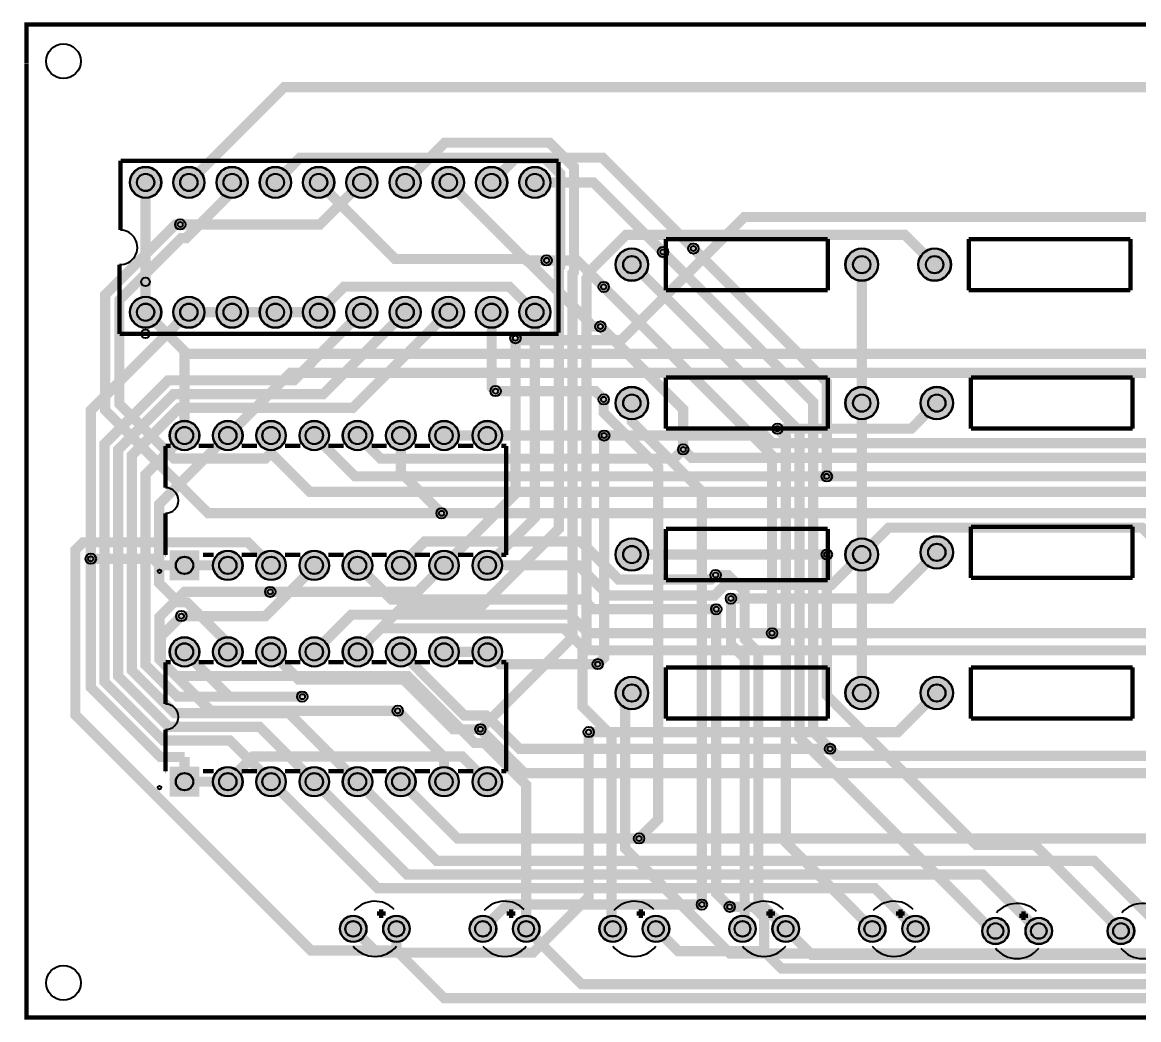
# Model space of a CAD drawing. Header units: millimetres. Extents: x 1.7 to 101, y -0.6 to 57.9.
# Drawn here: x 1.7 to 67.2, y -0.6 to 57.9 of the extents above; entities that cross this region are included whole.
import ezdxf

# ---------------------------------------------------------------- set-up
doc = ezdxf.new("R2010")
doc.units = ezdxf.units.MM
for name, color, linetype, true_color in [('BoardOutLine', 7, 'Continuous', 0xff00ff), ('BottomLayer', 7, 'Continuous', 0x0000ff), ('BottomSolderMaskLayer', 7, 'Continuous', 0xaa00ff), ('Document', 7, 'Continuous', 0xffffff), ('Hole', 7, 'Continuous', 0x222222), ('Multi-Layer', 7, 'Continuous', 0xc0c0c0), ('TopLayer', 7, 'Continuous', 0xff0000), ('TopSilkLayer', 7, 'Continuous', 0xffcc00), ('TopSolderMaskLayer', 7, 'Continuous', 0x800080)]:
    doc.layers.add(name, color=color, linetype=linetype, true_color=true_color)

msp = doc.modelspace()

# ---------------------------------------------------------------- hatches: boundary and pattern name
at = {"layer": 'BottomSolderMaskLayer'}
for points in [[(7.965, 48.514, 1), (9.815, 48.514, 1)], [(10.505, 48.514, 1), (12.355, 48.514, 1)], [(13.045, 48.514, 1), (14.895, 48.514, 1)], [(15.585, 48.514, 1), (17.435, 48.514, 1)], [(18.125, 48.514, 1), (19.975, 48.514, 1)], [(20.665, 48.514, 1), (22.515, 48.514, 1)], [(23.205, 48.514, 1), (25.055, 48.514, 1)], [(25.745, 48.514, 1), (27.595, 48.514, 1)], [(28.285, 48.514, 1), (30.135, 48.514, 1)], [(30.825, 48.514, 1), (32.675, 48.514, 1)], [(36.481, 43.688, 1), (38.411, 43.688, 1)], [(49.981, 43.688, 1), (51.911, 43.688, 1)], [(54.261, 43.688, 1), (56.191, 43.688, 1)], [(7.965, 40.894, 1), (9.815, 40.894, 1)], [(10.505, 40.894, 1), (12.355, 40.894, 1)], [(13.045, 40.894, 1), (14.895, 40.894, 1)], [(15.585, 40.894, 1), (17.435, 40.894, 1)], [(18.125, 40.894, 1), (19.975, 40.894, 1)], [(20.665, 40.894, 1), (22.515, 40.894, 1)], [(23.205, 40.894, 1), (25.055, 40.894, 1)], [(25.745, 40.894, 1), (27.595, 40.894, 1)], [(28.285, 40.894, 1), (30.135, 40.894, 1)], [(30.825, 40.894, 1), (32.675, 40.894, 1)], [(36.481, 35.56, 1), (38.411, 35.56, 1)], [(49.981, 35.56, 1), (51.911, 35.56, 1)], [(54.388, 35.56, 1), (56.318, 35.56, 1)], [(10.301, 33.655, 1), (12.051, 33.655, 1)], [(12.841, 33.655, 1), (14.591, 33.655, 1)], [(15.381, 33.655, 1), (17.131, 33.655, 1)], [(17.921, 33.655, 1), (19.671, 33.655, 1)], [(20.461, 33.655, 1), (22.211, 33.655, 1)], [(23.001, 33.655, 1), (24.751, 33.655, 1)], [(25.541, 33.655, 1), (27.291, 33.655, 1)], [(28.081, 33.655, 1), (29.831, 33.655, 1)], [(36.481, 26.67, 1), (38.411, 26.67, 1)], [(49.981, 26.67, 1), (51.911, 26.67, 1)], [(54.388, 26.797, 1), (56.318, 26.797, 1)], [(10.301, 25.16), (10.301, 26.91), (12.051, 26.91), (12.051, 25.16)], [(12.841, 26.035, 1), (14.591, 26.035, 1)], [(15.381, 26.035, 1), (17.131, 26.035, 1)], [(17.921, 26.035, 1), (19.671, 26.035, 1)], [(20.461, 26.035, 1), (22.211, 26.035, 1)], [(23.001, 26.035, 1), (24.751, 26.035, 1)], [(25.541, 26.035, 1), (27.291, 26.035, 1)], [(28.081, 26.035, 1), (29.831, 26.035, 1)], [(10.301, 20.955, 1), (12.051, 20.955, 1)], [(12.841, 20.955, 1), (14.591, 20.955, 1)], [(15.381, 20.955, 1), (17.131, 20.955, 1)], [(17.921, 20.955, 1), (19.671, 20.955, 1)], [(20.461, 20.955, 1), (22.211, 20.955, 1)], [(23.001, 20.955, 1), (24.751, 20.955, 1)], [(25.541, 20.955, 1), (27.291, 20.955, 1)], [(28.081, 20.955, 1), (29.831, 20.955, 1)], [(36.481, 18.542, 1), (38.411, 18.542, 1)], [(49.981, 18.542, 1), (51.911, 18.542, 1)], [(54.388, 18.542, 1), (56.318, 18.542, 1)], [(10.301, 12.46), (10.301, 14.21), (12.051, 14.21), (12.051, 12.46)], [(12.841, 13.335, 1), (14.591, 13.335, 1)], [(15.381, 13.335, 1), (17.131, 13.335, 1)], [(17.921, 13.335, 1), (19.671, 13.335, 1)], [(20.461, 13.335, 1), (22.211, 13.335, 1)], [(23.001, 13.335, 1), (24.751, 13.335, 1)], [(25.541, 13.335, 1), (27.291, 13.335, 1)], [(28.081, 13.335, 1), (29.831, 13.335, 1)], [(20.295, 4.699, 1), (21.869, 4.699, 1)], [(22.835, 4.699, 1), (24.409, 4.699, 1)], [(27.915, 4.699, 1), (29.489, 4.699, 1)], [(30.455, 4.699, 1), (32.029, 4.699, 1)], [(35.535, 4.699, 1), (37.109, 4.699, 1)], [(38.075, 4.699, 1), (39.649, 4.699, 1)], [(43.155, 4.699, 1), (44.729, 4.699, 1)], [(45.695, 4.699, 1), (47.269, 4.699, 1)], [(50.775, 4.699, 1), (52.349, 4.699, 1)], [(53.315, 4.699, 1), (54.889, 4.699, 1)], [(58.014, 4.572, 1), (59.588, 4.572, 1)], [(60.554, 4.572, 1), (62.128, 4.572, 1)], [(65.38, 4.572, 1), (66.954, 4.572, 1)]]:
    msp.add_hatch(color=256, dxfattribs=at).paths.add_polyline_path(points)
at = {"layer": 'Multi-Layer'}
for points in [[(7.99, 48.514, 1), (9.79, 48.514, 1)], [(10.53, 48.514, 1), (12.33, 48.514, 1)], [(13.07, 48.514, 1), (14.87, 48.514, 1)], [(15.61, 48.514, 1), (17.41, 48.514, 1)], [(18.15, 48.514, 1), (19.95, 48.514, 1)], [(20.69, 48.514, 1), (22.49, 48.514, 1)], [(23.23, 48.514, 1), (25.03, 48.514, 1)], [(25.77, 48.514, 1), (27.57, 48.514, 1)], [(28.31, 48.514, 1), (30.11, 48.514, 1)], [(30.85, 48.514, 1), (32.65, 48.514, 1)], [(36.506, 43.688, 1), (38.386, 43.688, 1)], [(50.006, 43.688, 1), (51.886, 43.688, 1)], [(54.286, 43.688, 1), (56.166, 43.688, 1)], [(7.99, 40.894, 1), (9.79, 40.894, 1)], [(10.53, 40.894, 1), (12.33, 40.894, 1)], [(13.07, 40.894, 1), (14.87, 40.894, 1)], [(15.61, 40.894, 1), (17.41, 40.894, 1)], [(18.15, 40.894, 1), (19.95, 40.894, 1)], [(20.69, 40.894, 1), (22.49, 40.894, 1)], [(23.23, 40.894, 1), (25.03, 40.894, 1)], [(25.77, 40.894, 1), (27.57, 40.894, 1)], [(28.31, 40.894, 1), (30.11, 40.894, 1)], [(30.85, 40.894, 1), (32.65, 40.894, 1)], [(36.506, 35.56, 1), (38.386, 35.56, 1)], [(50.006, 35.56, 1), (51.886, 35.56, 1)], [(54.413, 35.56, 1), (56.293, 35.56, 1)], [(10.326, 33.655, 1), (12.026, 33.655, 1)], [(12.866, 33.655, 1), (14.566, 33.655, 1)], [(15.406, 33.655, 1), (17.106, 33.655, 1)], [(17.946, 33.655, 1), (19.646, 33.655, 1)], [(20.486, 33.655, 1), (22.186, 33.655, 1)], [(23.026, 33.655, 1), (24.726, 33.655, 1)], [(25.566, 33.655, 1), (27.266, 33.655, 1)], [(28.106, 33.655, 1), (29.806, 33.655, 1)], [(36.506, 26.67, 1), (38.386, 26.67, 1)], [(50.006, 26.67, 1), (51.886, 26.67, 1)], [(54.413, 26.797, 1), (56.293, 26.797, 1)], [(10.326, 25.185), (10.326, 26.885), (12.026, 26.885), (12.026, 25.185)], [(12.866, 26.035, 1), (14.566, 26.035, 1)], [(15.406, 26.035, 1), (17.106, 26.035, 1)], [(17.946, 26.035, 1), (19.646, 26.035, 1)], [(20.486, 26.035, 1), (22.186, 26.035, 1)], [(23.026, 26.035, 1), (24.726, 26.035, 1)], [(25.566, 26.035, 1), (27.266, 26.035, 1)], [(28.106, 26.035, 1), (29.806, 26.035, 1)], [(10.326, 20.955, 1), (12.026, 20.955, 1)], [(12.866, 20.955, 1), (14.566, 20.955, 1)], [(15.406, 20.955, 1), (17.106, 20.955, 1)], [(17.946, 20.955, 1), (19.646, 20.955, 1)], [(20.486, 20.955, 1), (22.186, 20.955, 1)], [(23.026, 20.955, 1), (24.726, 20.955, 1)], [(25.566, 20.955, 1), (27.266, 20.955, 1)], [(28.106, 20.955, 1), (29.806, 20.955, 1)], [(36.506, 18.542, 1), (38.386, 18.542, 1)], [(50.006, 18.542, 1), (51.886, 18.542, 1)], [(54.413, 18.542, 1), (56.293, 18.542, 1)], [(10.326, 12.485), (10.326, 14.185), (12.026, 14.185), (12.026, 12.485)], [(12.866, 13.335, 1), (14.566, 13.335, 1)], [(15.406, 13.335, 1), (17.106, 13.335, 1)], [(17.946, 13.335, 1), (19.646, 13.335, 1)], [(20.486, 13.335, 1), (22.186, 13.335, 1)], [(23.026, 13.335, 1), (24.726, 13.335, 1)], [(25.566, 13.335, 1), (27.266, 13.335, 1)], [(28.106, 13.335, 1), (29.806, 13.335, 1)], [(20.32, 4.699, 1), (21.844, 4.699, 1)], [(22.86, 4.699, 1), (24.384, 4.699, 1)], [(27.94, 4.699, 1), (29.464, 4.699, 1)], [(30.48, 4.699, 1), (32.004, 4.699, 1)], [(35.56, 4.699, 1), (37.084, 4.699, 1)], [(38.1, 4.699, 1), (39.624, 4.699, 1)], [(43.18, 4.699, 1), (44.704, 4.699, 1)], [(45.72, 4.699, 1), (47.244, 4.699, 1)], [(50.8, 4.699, 1), (52.324, 4.699, 1)], [(53.34, 4.699, 1), (54.864, 4.699, 1)], [(58.039, 4.572, 1), (59.563, 4.572, 1)], [(60.579, 4.572, 1), (62.103, 4.572, 1)], [(65.405, 4.572, 1), (66.929, 4.572, 1)]]:
    msp.add_hatch(color=256, dxfattribs=at).paths.add_polyline_path(points)
at = {"layer": 'TopSolderMaskLayer'}
for points in [[(7.965, 48.514, 1), (9.815, 48.514, 1)], [(10.505, 48.514, 1), (12.355, 48.514, 1)], [(13.045, 48.514, 1), (14.895, 48.514, 1)], [(15.585, 48.514, 1), (17.435, 48.514, 1)], [(18.125, 48.514, 1), (19.975, 48.514, 1)], [(20.665, 48.514, 1), (22.515, 48.514, 1)], [(23.205, 48.514, 1), (25.055, 48.514, 1)], [(25.745, 48.514, 1), (27.595, 48.514, 1)], [(28.285, 48.514, 1), (30.135, 48.514, 1)], [(30.825, 48.514, 1), (32.675, 48.514, 1)], [(36.481, 43.688, 1), (38.411, 43.688, 1)], [(49.981, 43.688, 1), (51.911, 43.688, 1)], [(54.261, 43.688, 1), (56.191, 43.688, 1)], [(7.965, 40.894, 1), (9.815, 40.894, 1)], [(10.505, 40.894, 1), (12.355, 40.894, 1)], [(13.045, 40.894, 1), (14.895, 40.894, 1)], [(15.585, 40.894, 1), (17.435, 40.894, 1)], [(18.125, 40.894, 1), (19.975, 40.894, 1)], [(20.665, 40.894, 1), (22.515, 40.894, 1)], [(23.205, 40.894, 1), (25.055, 40.894, 1)], [(25.745, 40.894, 1), (27.595, 40.894, 1)], [(28.285, 40.894, 1), (30.135, 40.894, 1)], [(30.825, 40.894, 1), (32.675, 40.894, 1)], [(36.481, 35.56, 1), (38.411, 35.56, 1)], [(49.981, 35.56, 1), (51.911, 35.56, 1)], [(54.388, 35.56, 1), (56.318, 35.56, 1)], [(10.301, 33.655, 1), (12.051, 33.655, 1)], [(12.841, 33.655, 1), (14.591, 33.655, 1)], [(15.381, 33.655, 1), (17.131, 33.655, 1)], [(17.921, 33.655, 1), (19.671, 33.655, 1)], [(20.461, 33.655, 1), (22.211, 33.655, 1)], [(23.001, 33.655, 1), (24.751, 33.655, 1)], [(25.541, 33.655, 1), (27.291, 33.655, 1)], [(28.081, 33.655, 1), (29.831, 33.655, 1)], [(36.481, 26.67, 1), (38.411, 26.67, 1)], [(49.981, 26.67, 1), (51.911, 26.67, 1)], [(54.388, 26.797, 1), (56.318, 26.797, 1)], [(10.301, 25.16), (10.301, 26.91), (12.051, 26.91), (12.051, 25.16)], [(12.841, 26.035, 1), (14.591, 26.035, 1)], [(15.381, 26.035, 1), (17.131, 26.035, 1)], [(17.921, 26.035, 1), (19.671, 26.035, 1)], [(20.461, 26.035, 1), (22.211, 26.035, 1)], [(23.001, 26.035, 1), (24.751, 26.035, 1)], [(25.541, 26.035, 1), (27.291, 26.035, 1)], [(28.081, 26.035, 1), (29.831, 26.035, 1)], [(10.301, 20.955, 1), (12.051, 20.955, 1)], [(12.841, 20.955, 1), (14.591, 20.955, 1)], [(15.381, 20.955, 1), (17.131, 20.955, 1)], [(17.921, 20.955, 1), (19.671, 20.955, 1)], [(20.461, 20.955, 1), (22.211, 20.955, 1)], [(23.001, 20.955, 1), (24.751, 20.955, 1)], [(25.541, 20.955, 1), (27.291, 20.955, 1)], [(28.081, 20.955, 1), (29.831, 20.955, 1)], [(36.481, 18.542, 1), (38.411, 18.542, 1)], [(49.981, 18.542, 1), (51.911, 18.542, 1)], [(54.388, 18.542, 1), (56.318, 18.542, 1)], [(10.301, 12.46), (10.301, 14.21), (12.051, 14.21), (12.051, 12.46)], [(12.841, 13.335, 1), (14.591, 13.335, 1)], [(15.381, 13.335, 1), (17.131, 13.335, 1)], [(17.921, 13.335, 1), (19.671, 13.335, 1)], [(20.461, 13.335, 1), (22.211, 13.335, 1)], [(23.001, 13.335, 1), (24.751, 13.335, 1)], [(25.541, 13.335, 1), (27.291, 13.335, 1)], [(28.081, 13.335, 1), (29.831, 13.335, 1)], [(20.295, 4.699, 1), (21.869, 4.699, 1)], [(22.835, 4.699, 1), (24.409, 4.699, 1)], [(27.915, 4.699, 1), (29.489, 4.699, 1)], [(30.455, 4.699, 1), (32.029, 4.699, 1)], [(35.535, 4.699, 1), (37.109, 4.699, 1)], [(38.075, 4.699, 1), (39.649, 4.699, 1)], [(43.155, 4.699, 1), (44.729, 4.699, 1)], [(45.695, 4.699, 1), (47.269, 4.699, 1)], [(50.775, 4.699, 1), (52.349, 4.699, 1)], [(53.315, 4.699, 1), (54.889, 4.699, 1)], [(58.014, 4.572, 1), (59.588, 4.572, 1)], [(60.554, 4.572, 1), (62.128, 4.572, 1)], [(65.38, 4.572, 1), (66.954, 4.572, 1)]]:
    msp.add_hatch(color=256, dxfattribs=at).paths.add_polyline_path(points)

# ---------------------------------------------------------------- linework, layer by layer
at = {"layer": 'BoardOutLine', "const_width": 0.254}
for points in [[(1.905, 55.499), (1.905, 57.785), (48.29, 57.785), (100.838, 57.785), (100.838, -0.508)], [(1.905, -0.508), (1.905, 55.476)], [(100.711, -0.508), (1.778, -0.508)]]:
    msp.add_lwpolyline(points, dxfattribs=at)
at = {"layer": 'BottomLayer', "const_width": 0.6}
for points in [[(28.555, 16.411), (33.961, 21.817), (33.961, 43.181), (34.05, 43.27), (34.05, 49.406), (32.609, 50.848), (26.464, 50.848), (24.13, 48.514)], [(21.336, 20.955), (23.916, 23.535), (28.503, 23.535), (33.158, 28.19), (33.158, 43.512), (33.248, 43.602), (33.248, 49.013), (32.338, 49.923), (30.619, 49.923), (29.21, 48.514)], [(8.89, 40.894), (8.89, 48.514)], [(10.923, 46.047), (19.123, 46.047), (21.59, 48.514)], [(32.44, 43.937), (31.247, 43.937), (26.67, 48.514)], [(55.226, 43.688), (53.473, 45.441), (37.117, 45.441), (34.853, 43.177), (34.853, 42.938), (34.781, 42.865), (34.781, 21.254), (34.543, 21.016), (34.543, 17.754), (36.256, 16.042), (36.256, 4.765), (36.322, 4.699)], [(49.086, 15.266), (48.092, 16.259), (48.092, 23.051), (48.088, 23.055), (48.088, 35.62), (39.278, 44.43)], [(48.895, 31.259), (48.895, 36.795), (41.057, 44.633)], [(58.801, 4.572), (58.638, 4.572), (47.289, 15.921), (47.289, 22.718), (47.285, 22.723), (47.285, 33.911), (37.508, 43.688), (37.446, 43.688)], [(50.946, 43.688), (50.946, 35.56)], [(45.679, 22.052), (45.679, 32.491), (35.791, 42.379)], [(11.43, 40.894), (5.677, 35.141), (5.677, 26.423)], [(21.59, 40.894), (17.589, 36.893), (10.214, 36.893), (6.48, 33.16), (6.48, 19.192), (9.926, 15.747), (13.844, 15.747), (16.256, 13.335)], [(24.13, 40.894), (19.326, 36.09), (10.546, 36.09), (7.283, 32.827), (7.283, 19.524), (10.258, 16.55), (15.581, 16.55), (18.796, 13.335)], [(26.67, 40.894), (21.063, 35.287), (10.878, 35.287), (8.086, 32.495), (8.086, 19.856), (10.59, 17.353), (17.318, 17.353), (21.336, 13.335)], [(31.75, 40.894), (31.75, 28.829), (28.956, 26.035)], [(29.21, 40.894), (29.21, 36.495), (29.441, 36.264)], [(35.598, 40.056), (40.461, 35.193), (40.461, 32.841)], [(26.416, 26.035), (30.612, 30.231), (30.612, 39.371)], [(37.866, 10.003), (38.986, 11.123), (38.986, 31.801), (35.791, 34.996), (35.791, 35.777)], [(37.446, 35.56), (37.446, 34.477), (41.557, 30.365), (41.557, 6.122)], [(50.946, 26.67), (50.946, 35.56)], [(51.562, 4.699), (46.486, 9.775), (46.486, 22.386), (46.482, 22.39), (46.482, 33.573), (45.998, 34.056)], [(11.176, 33.655), (8.889, 31.368), (8.889, 20.189), (10.75, 18.328), (18.092, 18.328), (18.092, 18.327)], [(13.716, 20.955), (13.716, 21.472), (11.324, 23.865), (10.806, 23.865), (9.693, 24.978), (9.693, 29.632), (13.716, 33.655)], [(23.876, 33.655), (23.876, 31.487), (26.271, 29.092)], [(35.442, 20.236), (35.819, 20.613), (35.819, 33.655)], [(66.167, 4.572), (61.121, 9.618), (57.677, 9.618), (48.895, 18.4), (48.895, 26.67)], [(50.946, 18.542), (50.946, 26.67)], [(5.677, 26.423), (5.673, 26.423)], [(5.677, 26.423), (5.677, 18.86), (9.751, 14.786), (11.176, 14.786)], [(26.416, 26.035), (24.859, 24.478), (16.209, 24.478)], [(42.365, 25.468), (43.09, 25.468), (44.073, 24.485), (44.073, 21.72), (44.876, 20.917), (44.876, 6.305), (46.482, 4.699)], [(43.266, 24.086), (43.266, 21.392), (44.069, 20.589), (44.069, 4.826), (43.942, 4.699)], [(43.195, 5.989), (42.401, 6.783), (42.401, 23.457)], [(31.242, 4.699), (31.242, 13.146), (28.784, 15.604), (28.221, 15.604), (24.284, 19.54), (10.673, 19.54), (9.786, 20.427), (9.786, 21.854), (10.989, 23.057)], [(37.446, 18.542), (37.059, 18.155), (37.059, 9.401), (43.216, 3.244), (73.094, 3.244), (74.422, 4.572)], [(26.416, 13.335), (26.416, 14.778), (23.694, 17.5)], [(21.082, 4.699), (22.483, 3.298), (31.645, 3.298), (34.91, 6.564), (34.91, 16.246)], [(11.176, 13.335), (11.176, 14.786)]]:
    msp.add_lwpolyline(points, dxfattribs=at)
at = {"layer": 'BottomSolderMaskLayer'}
for centre, radius in [((8.89, 48.514), 0.925), ((11.43, 48.514), 0.925), ((13.97, 48.514), 0.925), ((16.51, 48.514), 0.925), ((19.05, 48.514), 0.925), ((21.59, 48.514), 0.925), ((24.13, 48.514), 0.925), ((26.67, 48.514), 0.925), ((29.21, 48.514), 0.925), ((31.75, 48.514), 0.925), ((8.89, 48.514), 0.514), ((11.43, 48.514), 0.514), ((13.97, 48.514), 0.514), ((16.51, 48.514), 0.514), ((19.05, 48.514), 0.514), ((21.59, 48.514), 0.514), ((24.13, 48.514), 0.514), ((26.67, 48.514), 0.514), ((29.21, 48.514), 0.514), ((31.75, 48.514), 0.514), ((37.446, 43.688), 0.965), ((50.946, 43.688), 0.965), ((55.226, 43.688), 0.965), ((37.446, 43.688), 0.514), ((50.946, 43.688), 0.514), ((55.226, 43.688), 0.514), ((8.89, 40.894), 0.925), ((8.89, 40.894), 0.514), ((11.43, 40.894), 0.925), ((11.43, 40.894), 0.514), ((13.97, 40.894), 0.925), ((13.97, 40.894), 0.514), ((16.51, 40.894), 0.925), ((16.51, 40.894), 0.514), ((19.05, 40.894), 0.925), ((19.05, 40.894), 0.514), ((21.59, 40.894), 0.925), ((21.59, 40.894), 0.514), ((24.13, 40.894), 0.925), ((24.13, 40.894), 0.514), ((26.67, 40.894), 0.925), ((26.67, 40.894), 0.514), ((29.21, 40.894), 0.925), ((29.21, 40.894), 0.514), ((31.75, 40.894), 0.925), ((31.75, 40.894), 0.514), ((37.446, 35.56), 0.965), ((37.446, 35.56), 0.514), ((50.946, 35.56), 0.965), ((50.946, 35.56), 0.514), ((55.353, 35.56), 0.965), ((55.353, 35.56), 0.514), ((11.176, 33.655), 0.875), ((11.176, 33.655), 0.515), ((13.716, 33.655), 0.875), ((13.716, 33.655), 0.515), ((16.256, 33.655), 0.875), ((16.256, 33.655), 0.515), ((18.796, 33.655), 0.875), ((18.796, 33.655), 0.515), ((21.336, 33.655), 0.875), ((21.336, 33.655), 0.515), ((23.876, 33.655), 0.875), ((23.876, 33.655), 0.515), ((26.416, 33.655), 0.875), ((26.416, 33.655), 0.515), ((28.956, 33.655), 0.875), ((28.956, 33.655), 0.515), ((37.446, 26.67), 0.965), ((50.946, 26.67), 0.965), ((55.353, 26.797), 0.965), ((13.716, 26.035), 0.875), ((16.256, 26.035), 0.875), ((18.796, 26.035), 0.875), ((21.336, 26.035), 0.875), ((23.876, 26.035), 0.875), ((26.416, 26.035), 0.875), ((28.956, 26.035), 0.875), ((37.446, 26.67), 0.514), ((50.946, 26.67), 0.514), ((55.353, 26.797), 0.514), ((11.176, 26.035), 0.515), ((13.716, 26.035), 0.515), ((16.256, 26.035), 0.515), ((18.796, 26.035), 0.515), ((21.336, 26.035), 0.515), ((23.876, 26.035), 0.515), ((26.416, 26.035), 0.515), ((28.956, 26.035), 0.515), ((11.176, 20.955), 0.875), ((13.716, 20.955), 0.875), ((16.256, 20.955), 0.875), ((18.796, 20.955), 0.875), ((21.336, 20.955), 0.875), ((23.876, 20.955), 0.875), ((26.416, 20.955), 0.875), ((28.956, 20.955), 0.875), ((11.176, 20.955), 0.515), ((13.716, 20.955), 0.515), ((16.256, 20.955), 0.515), ((18.796, 20.955), 0.515), ((21.336, 20.955), 0.515), ((23.876, 20.955), 0.515), ((26.416, 20.955), 0.515), ((28.956, 20.955), 0.515), ((37.446, 18.542), 0.965), ((37.446, 18.542), 0.514), ((50.946, 18.542), 0.965), ((50.946, 18.542), 0.514), ((55.353, 18.542), 0.965), ((55.353, 18.542), 0.514), ((11.176, 13.335), 0.515), ((13.716, 13.335), 0.875), ((13.716, 13.335), 0.515), ((16.256, 13.335), 0.875), ((16.256, 13.335), 0.515), ((18.796, 13.335), 0.875), ((18.796, 13.335), 0.515), ((21.336, 13.335), 0.875), ((21.336, 13.335), 0.515), ((23.876, 13.335), 0.875), ((23.876, 13.335), 0.515), ((26.416, 13.335), 0.875), ((26.416, 13.335), 0.515), ((28.956, 13.335), 0.875), ((28.956, 13.335), 0.515), ((21.082, 4.699), 0.787), ((23.622, 4.699), 0.787), ((28.702, 4.699), 0.787), ((31.242, 4.699), 0.787), ((36.322, 4.699), 0.787), ((38.862, 4.699), 0.787), ((43.942, 4.699), 0.787), ((46.482, 4.699), 0.787), ((51.562, 4.699), 0.787), ((54.102, 4.699), 0.787), ((58.801, 4.572), 0.787), ((61.341, 4.572), 0.787), ((66.167, 4.572), 0.787), ((21.082, 4.699), 0.465), ((23.622, 4.699), 0.465), ((28.702, 4.699), 0.465), ((31.242, 4.699), 0.465), ((36.322, 4.699), 0.465), ((38.862, 4.699), 0.465), ((43.942, 4.699), 0.465), ((46.482, 4.699), 0.465), ((51.562, 4.699), 0.465), ((54.102, 4.699), 0.465), ((58.801, 4.572), 0.465), ((61.341, 4.572), 0.465), ((66.167, 4.572), 0.465)]:
    msp.add_circle(centre, radius, dxfattribs=at)
at = {"layer": 'Document'}
msp.add_circle((8.89, 39.624), 0.25, dxfattribs=at)
at = {"layer": 'Hole'}
for centre in [(10.923, 46.047), (39.278, 44.43), (41.057, 44.633), (32.44, 43.937), (35.791, 42.379), (35.598, 40.056), (30.612, 39.371), (29.441, 36.264), (35.791, 35.777), (45.998, 34.056), (35.819, 33.655), (40.461, 32.841), (48.895, 31.259), (26.271, 29.092), (5.673, 26.423), (48.895, 26.67), (42.365, 25.468), (16.209, 24.478), (42.401, 23.457), (43.266, 24.086), (10.989, 23.057), (45.679, 22.052), (35.442, 20.236), (18.092, 18.327), (23.694, 17.5), (28.555, 16.411), (34.91, 16.246), (49.086, 15.266), (37.866, 10.003), (41.557, 6.122), (43.195, 5.989)]:
    msp.add_circle(centre, 0.153, dxfattribs=at)
at = {"layer": 'Multi-Layer'}
for centre, radius in [((4.064, 55.626), 1.016), ((8.89, 48.514), 0.9), ((11.43, 48.514), 0.9), ((13.97, 48.514), 0.9), ((16.51, 48.514), 0.9), ((19.05, 48.514), 0.9), ((21.59, 48.514), 0.9), ((24.13, 48.514), 0.9), ((26.67, 48.514), 0.9), ((29.21, 48.514), 0.9), ((31.75, 48.514), 0.9), ((8.89, 48.514), 0.5), ((11.43, 48.514), 0.5), ((13.97, 48.514), 0.5), ((16.51, 48.514), 0.5), ((19.05, 48.514), 0.5), ((21.59, 48.514), 0.5), ((24.13, 48.514), 0.5), ((26.67, 48.514), 0.5), ((29.21, 48.514), 0.5), ((31.75, 48.514), 0.5), ((10.923, 46.047), 0.305), ((37.446, 43.688), 0.94), ((39.278, 44.43), 0.305), ((41.057, 44.633), 0.305), ((50.946, 43.688), 0.94), ((55.226, 43.688), 0.94), ((32.44, 43.937), 0.305), ((37.446, 43.688), 0.5), ((50.946, 43.688), 0.5), ((55.226, 43.688), 0.5), ((35.791, 42.379), 0.305), ((8.89, 40.894), 0.9), ((8.89, 40.894), 0.5), ((11.43, 40.894), 0.9), ((11.43, 40.894), 0.5), ((13.97, 40.894), 0.9), ((13.97, 40.894), 0.5), ((16.51, 40.894), 0.9), ((16.51, 40.894), 0.5), ((19.05, 40.894), 0.9), ((19.05, 40.894), 0.5), ((21.59, 40.894), 0.9), ((21.59, 40.894), 0.5), ((24.13, 40.894), 0.9), ((24.13, 40.894), 0.5), ((26.67, 40.894), 0.9), ((26.67, 40.894), 0.5), ((29.21, 40.894), 0.9), ((29.21, 40.894), 0.5), ((31.75, 40.894), 0.9), ((31.75, 40.894), 0.5), ((35.598, 40.056), 0.305), ((30.612, 39.371), 0.305), ((29.441, 36.264), 0.305), ((35.791, 35.777), 0.305), ((37.446, 35.56), 0.94), ((37.446, 35.56), 0.5), ((50.946, 35.56), 0.94), ((50.946, 35.56), 0.5), ((55.353, 35.56), 0.94), ((55.353, 35.56), 0.5), ((11.176, 33.655), 0.85), ((11.176, 33.655), 0.5), ((13.716, 33.655), 0.85), ((13.716, 33.655), 0.5), ((16.256, 33.655), 0.85), ((16.256, 33.655), 0.5), ((18.796, 33.655), 0.85), ((18.796, 33.655), 0.5), ((21.336, 33.655), 0.85), ((21.336, 33.655), 0.5), ((23.876, 33.655), 0.85), ((23.876, 33.655), 0.5), ((26.416, 33.655), 0.85), ((26.416, 33.655), 0.5), ((28.956, 33.655), 0.85), ((28.956, 33.655), 0.5), ((45.998, 34.056), 0.305), ((35.819, 33.655), 0.305), ((40.461, 32.841), 0.305), ((48.895, 31.259), 0.305), ((26.271, 29.092), 0.305), ((37.446, 26.67), 0.94), ((50.946, 26.67), 0.94), ((55.353, 26.797), 0.94), ((13.716, 26.035), 0.85), ((16.256, 26.035), 0.85), ((18.796, 26.035), 0.85), ((21.336, 26.035), 0.85), ((23.876, 26.035), 0.85), ((26.416, 26.035), 0.85), ((28.956, 26.035), 0.85), ((37.446, 26.67), 0.5), ((48.895, 26.67), 0.305), ((50.946, 26.67), 0.5), ((55.353, 26.797), 0.5), ((5.673, 26.423), 0.305), ((11.176, 26.035), 0.5), ((13.716, 26.035), 0.5), ((16.256, 26.035), 0.5), ((18.796, 26.035), 0.5), ((21.336, 26.035), 0.5), ((23.876, 26.035), 0.5), ((26.416, 26.035), 0.5), ((28.956, 26.035), 0.5), ((42.365, 25.468), 0.305), ((16.209, 24.478), 0.305), ((43.266, 24.086), 0.305), ((42.401, 23.457), 0.305), ((10.989, 23.057), 0.305), ((45.679, 22.052), 0.305), ((11.176, 20.955), 0.85), ((13.716, 20.955), 0.85), ((16.256, 20.955), 0.85), ((18.796, 20.955), 0.85), ((21.336, 20.955), 0.85), ((23.876, 20.955), 0.85), ((26.416, 20.955), 0.85), ((28.956, 20.955), 0.85), ((11.176, 20.955), 0.5), ((13.716, 20.955), 0.5), ((16.256, 20.955), 0.5), ((18.796, 20.955), 0.5), ((21.336, 20.955), 0.5), ((23.876, 20.955), 0.5), ((26.416, 20.955), 0.5), ((28.956, 20.955), 0.5), ((35.442, 20.236), 0.305), ((37.446, 18.542), 0.94), ((37.446, 18.542), 0.5), ((50.946, 18.542), 0.94), ((50.946, 18.542), 0.5), ((55.353, 18.542), 0.94), ((55.353, 18.542), 0.5), ((18.092, 18.327), 0.305), ((23.694, 17.5), 0.305), ((28.555, 16.411), 0.305), ((34.91, 16.246), 0.305), ((49.086, 15.266), 0.305), ((11.176, 13.335), 0.5), ((13.716, 13.335), 0.85), ((13.716, 13.335), 0.5), ((16.256, 13.335), 0.85), ((16.256, 13.335), 0.5), ((18.796, 13.335), 0.85), ((18.796, 13.335), 0.5), ((21.336, 13.335), 0.85), ((21.336, 13.335), 0.5), ((23.876, 13.335), 0.85), ((23.876, 13.335), 0.5), ((26.416, 13.335), 0.85), ((26.416, 13.335), 0.5), ((28.956, 13.335), 0.85), ((28.956, 13.335), 0.5), ((37.866, 10.003), 0.305), ((41.557, 6.122), 0.305), ((43.195, 5.989), 0.305), ((21.082, 4.699), 0.762), ((23.622, 4.699), 0.762), ((28.702, 4.699), 0.762), ((31.242, 4.699), 0.762), ((36.322, 4.699), 0.762), ((38.862, 4.699), 0.762), ((43.942, 4.699), 0.762), ((46.482, 4.699), 0.762), ((51.562, 4.699), 0.762), ((54.102, 4.699), 0.762), ((58.801, 4.572), 0.762), ((61.341, 4.572), 0.762), ((66.167, 4.572), 0.762), ((21.082, 4.699), 0.45), ((23.622, 4.699), 0.45), ((28.702, 4.699), 0.45), ((31.242, 4.699), 0.45), ((36.322, 4.699), 0.45), ((38.862, 4.699), 0.45), ((43.942, 4.699), 0.45), ((46.482, 4.699), 0.45), ((51.562, 4.699), 0.45), ((54.102, 4.699), 0.45), ((58.801, 4.572), 0.45), ((61.341, 4.572), 0.45), ((66.167, 4.572), 0.45), ((4.064, 1.524), 1.016)]:
    msp.add_circle(centre, radius, dxfattribs=at)
at = {"layer": 'TopLayer', "const_width": 0.6}
for points in [[(91.948, 54.102), (17.018, 54.102), (11.43, 48.514)], [(41.057, 44.633), (35.721, 49.969), (17.965, 49.969), (16.51, 48.514)], [(16.256, 32.634), (15.925, 32.303), (10.549, 32.303), (7.346, 35.505), (7.346, 41.61), (10.976, 45.239), (11.257, 45.239), (13.97, 47.953), (13.97, 48.514)], [(19.05, 48.514), (23.542, 44.022), (31.214, 44.022), (35.18, 40.056), (35.598, 40.056)], [(39.278, 44.43), (35.193, 48.514), (31.75, 48.514)], [(30.612, 39.371), (30.734, 39.249), (36.814, 39.249), (44.047, 46.482), (91.948, 46.482)], [(26.271, 29.092), (12.566, 29.092), (6.515, 35.143), (6.515, 41.917), (10.645, 46.047), (10.923, 46.047)], [(35.791, 42.379), (34.233, 43.937), (32.44, 43.937)], [(19.05, 40.894), (20.553, 42.397), (30.247, 42.397), (31.75, 40.894)], [(8.89, 40.894), (11.176, 38.608), (11.176, 38.446)], [(11.176, 38.446), (70.704, 38.446), (72.771, 40.513)], [(11.43, 40.894), (13.97, 40.894)], [(13.97, 40.894), (16.51, 40.894)], [(16.51, 40.894), (19.05, 40.894)], [(11.176, 38.446), (11.176, 33.655)], [(13.716, 33.655), (17.392, 37.331), (69.718, 37.331)], [(73.522, 36.913), (72.979, 36.913), (69.279, 33.213), (45.701, 33.213), (45.258, 33.655), (35.819, 33.655)], [(29.441, 36.264), (35.304, 36.264), (35.791, 35.777)], [(83.822, 36.066), (73.268, 36.066), (69.548, 32.346), (40.956, 32.346), (40.461, 32.841)], [(55.353, 35.56), (53.849, 34.056), (45.998, 34.056)], [(48.895, 31.259), (70.184, 31.259), (73.299, 34.374), (92.452, 34.374), (93.286, 33.54), (93.286, 31.818), (91.948, 30.48)], [(16.256, 33.655), (16.256, 32.634)], [(18.796, 33.655), (21.192, 31.259), (48.895, 31.259)], [(21.336, 33.655), (22.69, 32.301), (39.922, 32.301), (40.461, 32.841)], [(26.416, 33.655), (28.956, 33.655)], [(35.819, 33.655), (28.956, 33.655)], [(16.256, 32.634), (18.539, 30.351), (89.279, 30.351), (91.948, 33.02)], [(90.546, 25.4), (86.855, 29.092), (26.271, 29.092)], [(50.946, 26.67), (52.522, 28.246), (67.404, 28.246), (68.853, 26.797)], [(23.622, 3.426), (18.601, 3.426), (4.761, 17.266), (4.761, 26.934), (5.214, 27.387), (14.904, 27.387), (16.256, 26.035)], [(42.365, 25.468), (42.106, 25.21), (36.665, 25.21), (34.442, 27.432), (25.273, 27.432), (23.876, 26.035)], [(50.946, 26.67), (49.169, 24.893), (42.932, 24.893), (42.303, 24.264), (36.073, 24.264), (34.302, 26.035), (28.956, 26.035)], [(37.446, 26.67), (48.895, 26.67)], [(55.353, 26.797), (52.642, 24.086), (43.266, 24.086)], [(9.725, 26.035), (9.337, 26.423), (5.673, 26.423)], [(11.176, 26.035), (9.725, 26.035)], [(10.989, 23.057), (15.929, 23.057), (18.796, 25.924), (18.796, 26.035)], [(13.716, 26.035), (11.176, 26.035)], [(21.336, 26.035), (23.341, 24.03), (34.605, 24.03), (35.177, 23.457), (42.401, 23.457)], [(16.209, 24.478), (11.17, 24.478), (9.708, 23.017), (9.708, 20.501), (12.709, 17.5), (23.694, 17.5)], [(18.796, 20.955), (20.982, 23.141), (33.79, 23.141), (34.88, 22.052), (45.679, 22.052)], [(21.336, 20.955), (22.72, 22.339), (33.458, 22.339), (34.753, 21.044), (69.972, 21.044), (73.617, 17.399), (91.948, 17.399)], [(45.679, 22.052), (70.5, 22.052), (72.613, 19.939), (91.948, 19.939)], [(18.092, 18.327), (13.804, 18.327), (11.176, 20.955)], [(28.555, 16.411), (26.959, 16.411), (24.047, 19.323), (17.888, 19.323), (16.256, 20.955)], [(49.086, 15.266), (30.842, 15.266), (28.889, 17.218), (27.613, 17.218), (23.876, 20.955)], [(26.416, 20.955), (28.956, 20.955)], [(28.956, 20.955), (29.675, 20.236), (35.442, 20.236)], [(55.353, 18.542), (53.057, 16.246), (34.91, 16.246)], [(28.555, 16.411), (31.134, 13.832), (75.175, 13.832)], [(28.956, 13.335), (27.481, 14.81), (15.191, 14.81), (13.716, 13.335)], [(49.086, 15.266), (49.492, 14.859), (90.546, 14.859)], [(11.176, 13.335), (12.628, 13.335)], [(13.716, 13.335), (12.628, 13.335)], [(54.102, 4.699), (51.722, 7.079), (22.512, 7.079), (16.256, 13.335)], [(61.341, 4.572), (58.03, 7.883), (24.248, 7.883), (18.796, 13.335)], [(68.707, 4.572), (64.593, 8.686), (25.985, 8.686), (21.336, 13.335)], [(37.866, 10.003), (27.208, 10.003), (23.876, 13.335)], [(91.948, 11.938), (83.179, 3.169), (48.012, 3.169), (46.482, 4.699)], [(76.962, 4.572), (71.531, 10.003), (37.866, 10.003)], [(91.948, 9.398), (84.916, 2.366), (46.233, 2.366), (45.212, 3.387)], [(91.948, 6.858), (86.533, 1.443), (34.498, 1.443), (31.242, 4.699)], [(28.702, 4.699), (30.125, 6.122), (41.557, 6.122)], [(45.212, 3.387), (45.212, 5.364), (44.587, 5.989), (43.195, 5.989)], [(23.622, 3.426), (23.622, 4.699)], [(90.546, 4.318), (86.853, 0.624), (26.424, 0.624), (23.622, 3.426)], [(45.212, 3.387), (40.174, 3.387), (38.862, 4.699)]]:
    msp.add_lwpolyline(points, dxfattribs=at)
at = {"layer": 'TopSilkLayer', "const_width": 0.254}
for points in [[(7.42, 49.784), (7.42, 46.101)], [(7.42, 49.784), (33.147, 49.784)], [(33.147, 49.704), (33.147, 39.704)], [(7.42, 46.101), (7.42, 45.72)], [(39.446, 45.188), (48.946, 45.188)], [(39.446, 42.188), (39.446, 45.188)], [(48.946, 45.188), (48.946, 42.188)], [(57.226, 45.188), (66.726, 45.188)], [(57.226, 42.188), (57.226, 45.188)], [(66.726, 45.188), (66.726, 42.188)], [(7.366, 39.624), (7.366, 43.688)], [(48.946, 42.188), (39.446, 42.188)], [(66.726, 42.188), (57.226, 42.188)], [(7.366, 39.624), (33.147, 39.624)], [(39.446, 37.06), (48.946, 37.06)], [(39.446, 34.06), (39.446, 37.06)], [(48.946, 37.06), (48.946, 34.06)], [(57.353, 37.06), (66.853, 37.06)], [(57.353, 34.06), (57.353, 37.06)], [(66.853, 37.06), (66.853, 34.06)], [(48.946, 34.06), (39.446, 34.06)], [(66.853, 34.06), (57.353, 34.06)], [(10.066, 33.045), (10.353, 33.045)], [(10.066, 33.045), (10.066, 30.595)], [(11.999, 33.045), (12.893, 33.045)], [(14.539, 33.045), (15.433, 33.045)], [(17.079, 33.045), (17.973, 33.045)], [(19.619, 33.045), (20.513, 33.045)], [(22.159, 33.045), (23.053, 33.045)], [(24.699, 33.045), (25.593, 33.045)], [(27.239, 33.045), (28.133, 33.045)], [(29.779, 33.045), (30.066, 33.045)], [(30.066, 33.045), (30.066, 26.645)], [(10.066, 26.645), (10.066, 29.095)], [(39.446, 28.17), (48.946, 28.17)], [(39.446, 25.17), (39.446, 28.17)], [(48.946, 28.17), (48.946, 25.17)], [(57.353, 28.297), (66.853, 28.297)], [(57.353, 25.297), (57.353, 28.297)], [(66.853, 28.297), (66.853, 25.297)], [(10.066, 26.645), (10.095, 26.645)], [(12.257, 26.645), (12.893, 26.645)], [(14.539, 26.645), (15.433, 26.645)], [(17.079, 26.645), (17.973, 26.645)], [(19.619, 26.645), (20.513, 26.645)], [(22.159, 26.645), (23.053, 26.645)], [(24.699, 26.645), (25.593, 26.645)], [(27.239, 26.645), (28.133, 26.645)], [(29.779, 26.645), (30.066, 26.645)], [(48.946, 25.17), (39.446, 25.17)], [(66.853, 25.297), (57.353, 25.297)], [(10.066, 20.345), (10.353, 20.345)], [(10.066, 20.345), (10.066, 17.895)], [(11.999, 20.345), (12.893, 20.345)], [(14.539, 20.345), (15.433, 20.345)], [(17.079, 20.345), (17.973, 20.345)], [(19.619, 20.345), (20.513, 20.345)], [(22.159, 20.345), (23.053, 20.345)], [(24.699, 20.345), (25.593, 20.345)], [(27.239, 20.345), (28.133, 20.345)], [(29.779, 20.345), (30.066, 20.345)], [(30.066, 20.345), (30.066, 13.945)], [(39.446, 20.042), (48.946, 20.042)], [(39.446, 17.042), (39.446, 20.042)], [(48.946, 20.042), (48.946, 17.042)], [(57.353, 20.042), (66.853, 20.042)], [(57.353, 17.042), (57.353, 20.042)], [(66.853, 20.042), (66.853, 17.042)], [(48.946, 17.042), (39.446, 17.042)], [(66.853, 17.042), (57.353, 17.042)], [(10.066, 13.945), (10.066, 16.395)], [(10.066, 13.945), (10.095, 13.945)], [(12.257, 13.945), (12.893, 13.945)], [(14.539, 13.945), (15.433, 13.945)], [(17.079, 13.945), (17.973, 13.945)], [(19.619, 13.945), (20.513, 13.945)], [(22.159, 13.945), (23.053, 13.945)], [(24.699, 13.945), (25.593, 13.945)], [(27.239, 13.945), (28.133, 13.945)], [(29.779, 13.945), (30.066, 13.945)], [(22.733, 5.842), (22.733, 5.334)], [(30.353, 5.842), (30.353, 5.334)], [(37.973, 5.842), (37.973, 5.334)], [(45.593, 5.842), (45.593, 5.334)], [(53.213, 5.842), (53.213, 5.334)], [(22.479, 5.588), (22.987, 5.588)], [(30.099, 5.588), (30.607, 5.588)], [(37.719, 5.588), (38.227, 5.588)], [(45.339, 5.588), (45.847, 5.588)], [(52.959, 5.588), (53.467, 5.588)], [(60.198, 5.461), (60.706, 5.461)], [(60.452, 5.715), (60.452, 5.207)]]:
    msp.add_lwpolyline(points, dxfattribs=at)
at = {"layer": 'TopSilkLayer'}
for centre, radius in [((8.89, 42.672), 0.254), ((9.706, 25.685), 0.1), ((9.706, 12.985), 0.1)]:
    msp.add_circle(centre, radius, dxfattribs=at)
for centre, radius, start, end in [((7.393, 44.704), 1.016, 268.47772, 88.47772), ((10.066, 29.846), 0.749, 270, 90), ((10.066, 17.146), 0.749, 270, 90), ((22.352, 4.699), 1.616, 45.00018, 138.3661), ((29.972, 4.699), 1.616, 45.00018, 138.3661), ((37.592, 4.699), 1.616, 45.00018, 138.3661), ((45.212, 4.699), 1.616, 45.00018, 138.3661), ((52.832, 4.699), 1.616, 45.00018, 138.3661), ((60.071, 4.572), 1.616, 45.00018, 138.3661), ((67.437, 4.572), 1.616, 45.00018, 138.3661), ((22.352, 4.699), 1.626, 218.65954, 321.34046), ((29.972, 4.699), 1.626, 218.65954, 321.34046), ((37.592, 4.699), 1.626, 218.65954, 321.34046), ((45.212, 4.699), 1.626, 218.65954, 321.34046), ((52.832, 4.699), 1.626, 218.65954, 321.34046), ((60.071, 4.572), 1.626, 218.65954, 321.34046), ((67.437, 4.572), 1.626, 218.65954, 321.34046)]:
    msp.add_arc(centre, radius, start, end, dxfattribs=at)
at = {"layer": 'TopSolderMaskLayer'}
for centre, radius in [((8.89, 48.514), 0.925), ((11.43, 48.514), 0.925), ((13.97, 48.514), 0.925), ((16.51, 48.514), 0.925), ((19.05, 48.514), 0.925), ((21.59, 48.514), 0.925), ((24.13, 48.514), 0.925), ((26.67, 48.514), 0.925), ((29.21, 48.514), 0.925), ((31.75, 48.514), 0.925), ((8.89, 48.514), 0.514), ((11.43, 48.514), 0.514), ((13.97, 48.514), 0.514), ((16.51, 48.514), 0.514), ((19.05, 48.514), 0.514), ((21.59, 48.514), 0.514), ((24.13, 48.514), 0.514), ((26.67, 48.514), 0.514), ((29.21, 48.514), 0.514), ((31.75, 48.514), 0.514), ((37.446, 43.688), 0.965), ((50.946, 43.688), 0.965), ((55.226, 43.688), 0.965), ((37.446, 43.688), 0.514), ((50.946, 43.688), 0.514), ((55.226, 43.688), 0.514), ((8.89, 40.894), 0.925), ((8.89, 40.894), 0.514), ((11.43, 40.894), 0.925), ((11.43, 40.894), 0.514), ((13.97, 40.894), 0.925), ((13.97, 40.894), 0.514), ((16.51, 40.894), 0.925), ((16.51, 40.894), 0.514), ((19.05, 40.894), 0.925), ((19.05, 40.894), 0.514), ((21.59, 40.894), 0.925), ((21.59, 40.894), 0.514), ((24.13, 40.894), 0.925), ((24.13, 40.894), 0.514), ((26.67, 40.894), 0.925), ((26.67, 40.894), 0.514), ((29.21, 40.894), 0.925), ((29.21, 40.894), 0.514), ((31.75, 40.894), 0.925), ((31.75, 40.894), 0.514), ((37.446, 35.56), 0.965), ((37.446, 35.56), 0.514), ((50.946, 35.56), 0.965), ((50.946, 35.56), 0.514), ((55.353, 35.56), 0.965), ((55.353, 35.56), 0.514), ((11.176, 33.655), 0.875), ((11.176, 33.655), 0.515), ((13.716, 33.655), 0.875), ((13.716, 33.655), 0.515), ((16.256, 33.655), 0.875), ((16.256, 33.655), 0.515), ((18.796, 33.655), 0.875), ((18.796, 33.655), 0.515), ((21.336, 33.655), 0.875), ((21.336, 33.655), 0.515), ((23.876, 33.655), 0.875), ((23.876, 33.655), 0.515), ((26.416, 33.655), 0.875), ((26.416, 33.655), 0.515), ((28.956, 33.655), 0.875), ((28.956, 33.655), 0.515), ((37.446, 26.67), 0.965), ((50.946, 26.67), 0.965), ((55.353, 26.797), 0.965), ((13.716, 26.035), 0.875), ((16.256, 26.035), 0.875), ((18.796, 26.035), 0.875), ((21.336, 26.035), 0.875), ((23.876, 26.035), 0.875), ((26.416, 26.035), 0.875), ((28.956, 26.035), 0.875), ((37.446, 26.67), 0.514), ((50.946, 26.67), 0.514), ((55.353, 26.797), 0.514), ((11.176, 26.035), 0.515), ((13.716, 26.035), 0.515), ((16.256, 26.035), 0.515), ((18.796, 26.035), 0.515), ((21.336, 26.035), 0.515), ((23.876, 26.035), 0.515), ((26.416, 26.035), 0.515), ((28.956, 26.035), 0.515), ((11.176, 20.955), 0.875), ((13.716, 20.955), 0.875), ((16.256, 20.955), 0.875), ((18.796, 20.955), 0.875), ((21.336, 20.955), 0.875), ((23.876, 20.955), 0.875), ((26.416, 20.955), 0.875), ((28.956, 20.955), 0.875), ((11.176, 20.955), 0.515), ((13.716, 20.955), 0.515), ((16.256, 20.955), 0.515), ((18.796, 20.955), 0.515), ((21.336, 20.955), 0.515), ((23.876, 20.955), 0.515), ((26.416, 20.955), 0.515), ((28.956, 20.955), 0.515), ((37.446, 18.542), 0.965), ((37.446, 18.542), 0.514), ((50.946, 18.542), 0.965), ((50.946, 18.542), 0.514), ((55.353, 18.542), 0.965), ((55.353, 18.542), 0.514), ((11.176, 13.335), 0.515), ((13.716, 13.335), 0.875), ((13.716, 13.335), 0.515), ((16.256, 13.335), 0.875), ((16.256, 13.335), 0.515), ((18.796, 13.335), 0.875), ((18.796, 13.335), 0.515), ((21.336, 13.335), 0.875), ((21.336, 13.335), 0.515), ((23.876, 13.335), 0.875), ((23.876, 13.335), 0.515), ((26.416, 13.335), 0.875), ((26.416, 13.335), 0.515), ((28.956, 13.335), 0.875), ((28.956, 13.335), 0.515), ((21.082, 4.699), 0.787), ((23.622, 4.699), 0.787), ((28.702, 4.699), 0.787), ((31.242, 4.699), 0.787), ((36.322, 4.699), 0.787), ((38.862, 4.699), 0.787), ((43.942, 4.699), 0.787), ((46.482, 4.699), 0.787), ((51.562, 4.699), 0.787), ((54.102, 4.699), 0.787), ((58.801, 4.572), 0.787), ((61.341, 4.572), 0.787), ((66.167, 4.572), 0.787), ((21.082, 4.699), 0.465), ((23.622, 4.699), 0.465), ((28.702, 4.699), 0.465), ((31.242, 4.699), 0.465), ((36.322, 4.699), 0.465), ((38.862, 4.699), 0.465), ((43.942, 4.699), 0.465), ((46.482, 4.699), 0.465), ((51.562, 4.699), 0.465), ((54.102, 4.699), 0.465), ((58.801, 4.572), 0.465), ((61.341, 4.572), 0.465), ((66.167, 4.572), 0.465)]:
    msp.add_circle(centre, radius, dxfattribs=at)

doc.saveas('drawing.dxf')
